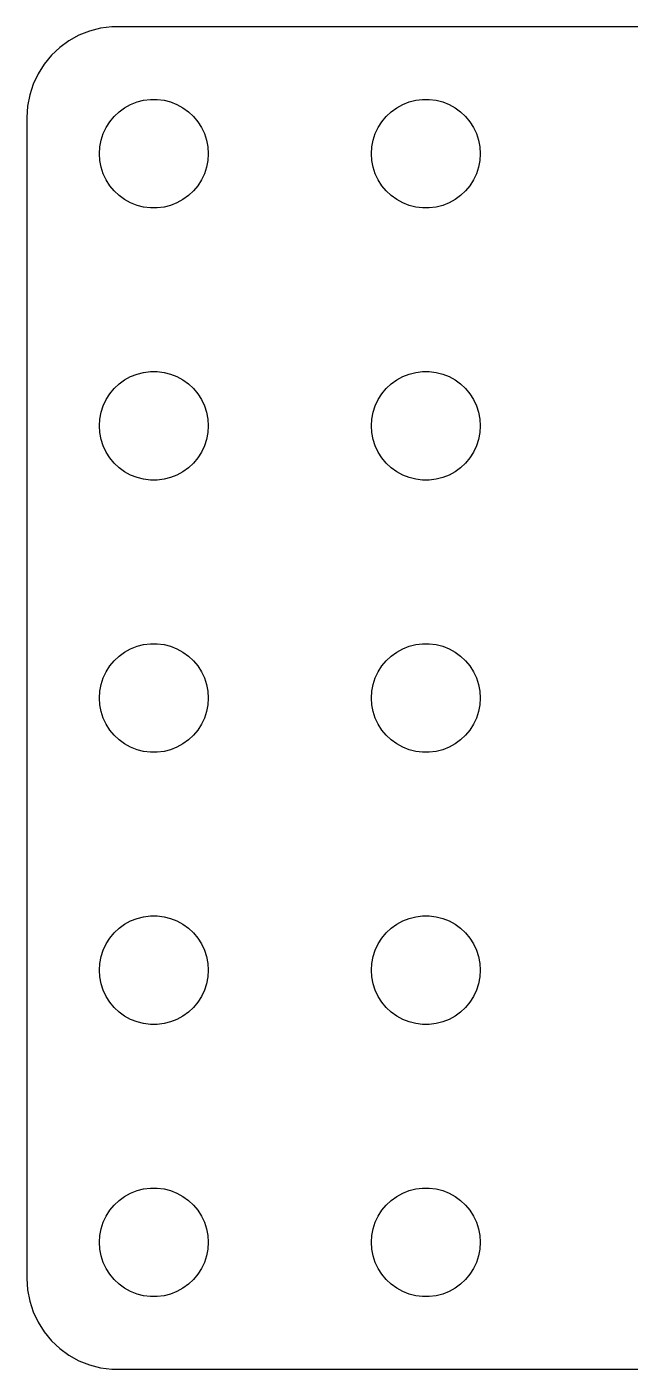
# Model space of a CAD drawing. Header units: metres. Extents: x -18 to 18, y 150 to 270.
# Drawn here: x -18.5 to -1.87, y 149.5 to 186.5 of the extents above; entities that cross this region are included whole.
import ezdxf

# ---------------------------------------------------------------- set-up
doc = ezdxf.new("R2010")
doc.units = ezdxf.units.M

msp = doc.modelspace()

# ---------------------------------------------------------------- linework, layer by layer
for p, q in [((-16.4684, 186.456), (-16.7725, 186.378)), ((-16.157, 186.495), (-16.4684, 186.456)), ((16.157, 186.495), (-16.157, 186.495)), ((-17.3396, 186.111), (-17.5936, 185.926)), ((-17.0644, 186.262), (-17.3396, 186.111)), ((-16.7725, 186.378), (-17.0644, 186.262)), ((-17.8224, 185.711), (-18.0225, 185.469)), ((-17.5936, 185.926), (-17.8224, 185.711)), ((-18.0225, 185.469), (-18.1908, 185.204)), ((-18.1908, 185.204), (-18.3244, 184.92)), ((-18.4214, 184.622), (-18.4803, 184.313)), ((-18.3244, 184.92), (-18.4214, 184.622)), ((-18.4803, 184.313), (-18.5, 184)), ((-15.9561, 184.156), (-15.8037, 184.266)), ((-15.8037, 184.266), (-15.6387, 184.357)), ((-15.6387, 184.357), (-15.4635, 184.427)), ((-15.4635, 184.427), (-15.2811, 184.473)), ((-15.2811, 184.473), (-15.0942, 184.497)), ((-15.0942, 184.497), (-14.9058, 184.497)), ((-14.9058, 184.497), (-14.7189, 184.473)), ((-14.7189, 184.473), (-14.5365, 184.427)), ((-14.5365, 184.427), (-14.3613, 184.357)), ((-14.3613, 184.357), (-14.1963, 184.266)), ((-14.1963, 184.266), (-14.0439, 184.156)), ((-8.45613, 184.156), (-8.30373, 184.266)), ((-8.30373, 184.266), (-8.13866, 184.357)), ((-8.13866, 184.357), (-7.96352, 184.427)), ((-7.96352, 184.427), (-7.78107, 184.473)), ((-7.78107, 184.473), (-7.59418, 184.497)), ((-7.59418, 184.497), (-7.40581, 184.497)), ((-7.40581, 184.497), (-7.21892, 184.473)), ((-7.21892, 184.473), (-7.03647, 184.427)), ((-7.03647, 184.427), (-6.86133, 184.357)), ((-6.86133, 184.357), (-6.69626, 184.266)), ((-6.69626, 184.266), (-6.54385, 184.156)), ((-18.5, 184), (-18.5, 152)), ((-16.3145, 183.723), (-16.2135, 183.882)), ((-16.2135, 183.882), (-16.0934, 184.027)), ((-16.0934, 184.027), (-15.9561, 184.156)), ((-14.0439, 184.156), (-13.9065, 184.027)), ((-13.9065, 184.027), (-13.7865, 183.882)), ((-13.7865, 183.882), (-13.6855, 183.723)), ((-8.81445, 183.723), (-8.71352, 183.882)), ((-8.71352, 183.882), (-8.59344, 184.027)), ((-8.59344, 184.027), (-8.45613, 184.156)), ((-6.54385, 184.156), (-6.40654, 184.027)), ((-6.40654, 184.027), (-6.28647, 183.882)), ((-6.28647, 183.882), (-6.18553, 183.723)), ((-16.4529, 183.373), (-16.3947, 183.552)), ((-16.3947, 183.552), (-16.3145, 183.723)), ((-13.6855, 183.723), (-13.6053, 183.552)), ((-13.6053, 183.552), (-13.5471, 183.373)), ((-8.95287, 183.373), (-8.89465, 183.552)), ((-8.89465, 183.552), (-8.81445, 183.723)), ((-6.18553, 183.723), (-6.10533, 183.552)), ((-6.10533, 183.552), (-6.04712, 183.373)), ((-16.5, 183), (-16.4882, 183.188)), ((-16.4882, 183.188), (-16.4529, 183.373)), ((-13.5471, 183.373), (-13.5118, 183.188)), ((-13.5118, 183.188), (-13.5, 183)), ((-9, 183), (-8.98816, 183.188)), ((-8.98816, 183.188), (-8.95287, 183.373)), ((-6.04712, 183.373), (-6.01183, 183.188)), ((-6.01183, 183.188), (-6, 183)), ((-16.4882, 182.812), (-16.5, 183)), ((-16.4529, 182.627), (-16.4882, 182.812)), ((-13.5118, 182.812), (-13.5471, 182.627)), ((-13.5, 183), (-13.5118, 182.812)), ((-8.98816, 182.812), (-9, 183)), ((-8.95287, 182.627), (-8.98816, 182.812)), ((-6.01183, 182.812), (-6.04712, 182.627)), ((-6, 183), (-6.01183, 182.812)), ((-16.3947, 182.448), (-16.4529, 182.627)), ((-16.3145, 182.277), (-16.3947, 182.448)), ((-13.6053, 182.448), (-13.6855, 182.277)), ((-13.5471, 182.627), (-13.6053, 182.448)), ((-8.89465, 182.448), (-8.95287, 182.627)), ((-8.81445, 182.277), (-8.89465, 182.448)), ((-6.10533, 182.448), (-6.18553, 182.277)), ((-6.04712, 182.627), (-6.10533, 182.448)), ((-16.2135, 182.118), (-16.3145, 182.277)), ((-16.0934, 181.973), (-16.2135, 182.118)), ((-13.7865, 182.118), (-13.9065, 181.973)), ((-13.6855, 182.277), (-13.7865, 182.118)), ((-8.71352, 182.118), (-8.81445, 182.277)), ((-8.59344, 181.973), (-8.71352, 182.118)), ((-6.28647, 182.118), (-6.40654, 181.973)), ((-6.18553, 182.277), (-6.28647, 182.118)), ((-15.9561, 181.844), (-16.0934, 181.973)), ((-15.8037, 181.734), (-15.9561, 181.844)), ((-15.6387, 181.643), (-15.8037, 181.734)), ((-15.4635, 181.573), (-15.6387, 181.643)), ((-14.3613, 181.643), (-14.5365, 181.573)), ((-14.1963, 181.734), (-14.3613, 181.643)), ((-14.0439, 181.844), (-14.1963, 181.734)), ((-13.9065, 181.973), (-14.0439, 181.844)), ((-8.45613, 181.844), (-8.59344, 181.973)), ((-8.30373, 181.734), (-8.45613, 181.844)), ((-8.13866, 181.643), (-8.30373, 181.734)), ((-7.96352, 181.573), (-8.13866, 181.643)), ((-6.86133, 181.643), (-7.03647, 181.573)), ((-6.69626, 181.734), (-6.86133, 181.643)), ((-6.54385, 181.844), (-6.69626, 181.734)), ((-6.40654, 181.973), (-6.54385, 181.844)), ((-15.2811, 181.527), (-15.4635, 181.573)), ((-15.0942, 181.503), (-15.2811, 181.527)), ((-14.9058, 181.503), (-15.0942, 181.503)), ((-14.7189, 181.527), (-14.9058, 181.503)), ((-14.5365, 181.573), (-14.7189, 181.527)), ((-7.78107, 181.527), (-7.96352, 181.573)), ((-7.59418, 181.503), (-7.78107, 181.527)), ((-7.40581, 181.503), (-7.59418, 181.503)), ((-7.21892, 181.527), (-7.40581, 181.503)), ((-7.03647, 181.573), (-7.21892, 181.527)), ((-15.8037, 176.766), (-15.6387, 176.857)), ((-15.6387, 176.857), (-15.4635, 176.927)), ((-15.4635, 176.927), (-15.2811, 176.973)), ((-15.2811, 176.973), (-15.0942, 176.997)), ((-15.0942, 176.997), (-14.9058, 176.997)), ((-14.9058, 176.997), (-14.7189, 176.973)), ((-14.7189, 176.973), (-14.5365, 176.927)), ((-14.5365, 176.927), (-14.3613, 176.857)), ((-14.3613, 176.857), (-14.1963, 176.766)), ((-8.30373, 176.766), (-8.13866, 176.857)), ((-8.13866, 176.857), (-7.96352, 176.927)), ((-7.96352, 176.927), (-7.78107, 176.973)), ((-7.78107, 176.973), (-7.59418, 176.997)), ((-7.59418, 176.997), (-7.40581, 176.997)), ((-7.40581, 176.997), (-7.21892, 176.973)), ((-7.21892, 176.973), (-7.03647, 176.927)), ((-7.03647, 176.927), (-6.86133, 176.857)), ((-6.86133, 176.857), (-6.69626, 176.766)), ((-16.2135, 176.382), (-16.0934, 176.527)), ((-16.0934, 176.527), (-15.9561, 176.656)), ((-15.9561, 176.656), (-15.8037, 176.766)), ((-14.1963, 176.766), (-14.0439, 176.656)), ((-14.0439, 176.656), (-13.9065, 176.527)), ((-13.9065, 176.527), (-13.7865, 176.382)), ((-8.71352, 176.382), (-8.59344, 176.527)), ((-8.59344, 176.527), (-8.45613, 176.656)), ((-8.45613, 176.656), (-8.30373, 176.766)), ((-6.69626, 176.766), (-6.54385, 176.656)), ((-6.54385, 176.656), (-6.40654, 176.527)), ((-6.40654, 176.527), (-6.28647, 176.382)), ((-16.3947, 176.052), (-16.3145, 176.223)), ((-16.3145, 176.223), (-16.2135, 176.382)), ((-13.7865, 176.382), (-13.6855, 176.223)), ((-13.6855, 176.223), (-13.6053, 176.052)), ((-8.89465, 176.052), (-8.81445, 176.223)), ((-8.81445, 176.223), (-8.71352, 176.382)), ((-6.28647, 176.382), (-6.18553, 176.223)), ((-6.18553, 176.223), (-6.10533, 176.052)), ((-16.4882, 175.688), (-16.4529, 175.873)), ((-16.4529, 175.873), (-16.3947, 176.052)), ((-13.6053, 176.052), (-13.5471, 175.873)), ((-13.5471, 175.873), (-13.5118, 175.688)), ((-8.98816, 175.688), (-8.95287, 175.873)), ((-8.95287, 175.873), (-8.89465, 176.052)), ((-6.10533, 176.052), (-6.04712, 175.873)), ((-6.04712, 175.873), (-6.01183, 175.688)), ((-16.5, 175.5), (-16.4882, 175.688)), ((-16.4882, 175.312), (-16.5, 175.5)), ((-13.5118, 175.688), (-13.5, 175.5)), ((-13.5, 175.5), (-13.5118, 175.312)), ((-9, 175.5), (-8.98816, 175.688)), ((-8.98816, 175.312), (-9, 175.5)), ((-6.01183, 175.688), (-6, 175.5)), ((-6, 175.5), (-6.01183, 175.312)), ((-16.4529, 175.127), (-16.4882, 175.312)), ((-16.3947, 174.948), (-16.4529, 175.127)), ((-13.5471, 175.127), (-13.6053, 174.948)), ((-13.5118, 175.312), (-13.5471, 175.127)), ((-8.95287, 175.127), (-8.98816, 175.312)), ((-8.89465, 174.948), (-8.95287, 175.127)), ((-6.04712, 175.127), (-6.10533, 174.948)), ((-6.01183, 175.312), (-6.04712, 175.127)), ((-16.3145, 174.777), (-16.3947, 174.948)), ((-16.2135, 174.618), (-16.3145, 174.777)), ((-16.0934, 174.473), (-16.2135, 174.618)), ((-13.7865, 174.618), (-13.9065, 174.473)), ((-13.6855, 174.777), (-13.7865, 174.618)), ((-13.6053, 174.948), (-13.6855, 174.777)), ((-8.81445, 174.777), (-8.89465, 174.948)), ((-8.71352, 174.618), (-8.81445, 174.777)), ((-8.59344, 174.473), (-8.71352, 174.618)), ((-6.28647, 174.618), (-6.40654, 174.473)), ((-6.18553, 174.777), (-6.28647, 174.618)), ((-6.10533, 174.948), (-6.18553, 174.777)), ((-15.9561, 174.344), (-16.0934, 174.473)), ((-15.8037, 174.234), (-15.9561, 174.344)), ((-15.6387, 174.143), (-15.8037, 174.234)), ((-14.1963, 174.234), (-14.3613, 174.143)), ((-14.0439, 174.344), (-14.1963, 174.234)), ((-13.9065, 174.473), (-14.0439, 174.344)), ((-8.45613, 174.344), (-8.59344, 174.473)), ((-8.30373, 174.234), (-8.45613, 174.344)), ((-8.13866, 174.143), (-8.30373, 174.234)), ((-6.69626, 174.234), (-6.86133, 174.143)), ((-6.54385, 174.344), (-6.69626, 174.234)), ((-6.40654, 174.473), (-6.54385, 174.344)), ((-15.4635, 174.073), (-15.6387, 174.143)), ((-15.2811, 174.027), (-15.4635, 174.073)), ((-15.0942, 174.003), (-15.2811, 174.027)), ((-14.9058, 174.003), (-15.0942, 174.003)), ((-14.7189, 174.027), (-14.9058, 174.003)), ((-14.5365, 174.073), (-14.7189, 174.027)), ((-14.3613, 174.143), (-14.5365, 174.073)), ((-7.96352, 174.073), (-8.13866, 174.143)), ((-7.78107, 174.027), (-7.96352, 174.073)), ((-7.59418, 174.003), (-7.78107, 174.027)), ((-7.40581, 174.003), (-7.59418, 174.003)), ((-7.21892, 174.027), (-7.40581, 174.003)), ((-7.03647, 174.073), (-7.21892, 174.027)), ((-6.86133, 174.143), (-7.03647, 174.073)), ((-15.6387, 169.357), (-15.4635, 169.427)), ((-15.4635, 169.427), (-15.2811, 169.473)), ((-15.2811, 169.473), (-15.0942, 169.497)), ((-15.0942, 169.497), (-14.9058, 169.497)), ((-14.9058, 169.497), (-14.7189, 169.473)), ((-14.7189, 169.473), (-14.5365, 169.427)), ((-14.5365, 169.427), (-14.3613, 169.357)), ((-8.13866, 169.357), (-7.96352, 169.427)), ((-7.96352, 169.427), (-7.78107, 169.473)), ((-7.78107, 169.473), (-7.59418, 169.497)), ((-7.59418, 169.497), (-7.40581, 169.497)), ((-7.40581, 169.497), (-7.21892, 169.473)), ((-7.21892, 169.473), (-7.03647, 169.427)), ((-7.03647, 169.427), (-6.86133, 169.357)), ((-16.0934, 169.027), (-15.9561, 169.156)), ((-15.9561, 169.156), (-15.8037, 169.266)), ((-15.8037, 169.266), (-15.6387, 169.357)), ((-14.3613, 169.357), (-14.1963, 169.266)), ((-14.1963, 169.266), (-14.0439, 169.156)), ((-14.0439, 169.156), (-13.9065, 169.027)), ((-8.59344, 169.027), (-8.45613, 169.156)), ((-8.45613, 169.156), (-8.30373, 169.266)), ((-8.30373, 169.266), (-8.13866, 169.357)), ((-6.86133, 169.357), (-6.69626, 169.266)), ((-6.69626, 169.266), (-6.54385, 169.156)), ((-6.54385, 169.156), (-6.40654, 169.027)), ((-16.3947, 168.552), (-16.3145, 168.723)), ((-16.3145, 168.723), (-16.2135, 168.882)), ((-16.2135, 168.882), (-16.0934, 169.027)), ((-13.9065, 169.027), (-13.7865, 168.882)), ((-13.7865, 168.882), (-13.6855, 168.723)), ((-13.6855, 168.723), (-13.6053, 168.552)), ((-8.89465, 168.552), (-8.81445, 168.723)), ((-8.81445, 168.723), (-8.71352, 168.882)), ((-8.71352, 168.882), (-8.59344, 169.027)), ((-6.40654, 169.027), (-6.28647, 168.882)), ((-6.28647, 168.882), (-6.18553, 168.723)), ((-6.18553, 168.723), (-6.10533, 168.552)), ((-16.4882, 168.188), (-16.4529, 168.373)), ((-16.4529, 168.373), (-16.3947, 168.552)), ((-13.6053, 168.552), (-13.5471, 168.373)), ((-13.5471, 168.373), (-13.5118, 168.188)), ((-8.98816, 168.188), (-8.95287, 168.373)), ((-8.95287, 168.373), (-8.89465, 168.552)), ((-6.10533, 168.552), (-6.04712, 168.373)), ((-6.04712, 168.373), (-6.01183, 168.188)), ((-16.5, 168), (-16.4882, 168.188)), ((-16.4882, 167.812), (-16.5, 168)), ((-13.5118, 168.188), (-13.5, 168)), ((-13.5, 168), (-13.5118, 167.812)), ((-9, 168), (-8.98816, 168.188)), ((-8.98816, 167.812), (-9, 168)), ((-6.01183, 168.188), (-6, 168)), ((-6, 168), (-6.01183, 167.812)), ((-16.4529, 167.627), (-16.4882, 167.812)), ((-16.3947, 167.448), (-16.4529, 167.627)), ((-13.5471, 167.627), (-13.6053, 167.448)), ((-13.5118, 167.812), (-13.5471, 167.627)), ((-8.95287, 167.627), (-8.98816, 167.812)), ((-8.89465, 167.448), (-8.95287, 167.627)), ((-6.04712, 167.627), (-6.10533, 167.448)), ((-6.01183, 167.812), (-6.04712, 167.627)), ((-16.3145, 167.277), (-16.3947, 167.448)), ((-16.2135, 167.118), (-16.3145, 167.277)), ((-13.6855, 167.277), (-13.7865, 167.118)), ((-13.6053, 167.448), (-13.6855, 167.277)), ((-8.81445, 167.277), (-8.89465, 167.448)), ((-8.71352, 167.118), (-8.81445, 167.277)), ((-6.18553, 167.277), (-6.28647, 167.118)), ((-6.10533, 167.448), (-6.18553, 167.277)), ((-16.0934, 166.973), (-16.2135, 167.118)), ((-15.9561, 166.844), (-16.0934, 166.973)), ((-15.8037, 166.734), (-15.9561, 166.844)), ((-14.0439, 166.844), (-14.1963, 166.734)), ((-13.9065, 166.973), (-14.0439, 166.844)), ((-13.7865, 167.118), (-13.9065, 166.973)), ((-8.59344, 166.973), (-8.71352, 167.118)), ((-8.45613, 166.844), (-8.59344, 166.973)), ((-8.30373, 166.734), (-8.45613, 166.844)), ((-6.54385, 166.844), (-6.69626, 166.734)), ((-6.40654, 166.973), (-6.54385, 166.844)), ((-6.28647, 167.118), (-6.40654, 166.973)), ((-15.6387, 166.643), (-15.8037, 166.734)), ((-15.4635, 166.573), (-15.6387, 166.643)), ((-15.2811, 166.527), (-15.4635, 166.573)), ((-15.0942, 166.503), (-15.2811, 166.527)), ((-14.9058, 166.503), (-15.0942, 166.503)), ((-14.7189, 166.527), (-14.9058, 166.503)), ((-14.5365, 166.573), (-14.7189, 166.527)), ((-14.3613, 166.643), (-14.5365, 166.573)), ((-14.1963, 166.734), (-14.3613, 166.643)), ((-8.13866, 166.643), (-8.30373, 166.734)), ((-7.96352, 166.573), (-8.13866, 166.643)), ((-7.78107, 166.527), (-7.96352, 166.573)), ((-7.59418, 166.503), (-7.78107, 166.527)), ((-7.40581, 166.503), (-7.59418, 166.503)), ((-7.21892, 166.527), (-7.40581, 166.503)), ((-7.03647, 166.573), (-7.21892, 166.527)), ((-6.86133, 166.643), (-7.03647, 166.573)), ((-6.69626, 166.734), (-6.86133, 166.643)), ((-16.0934, 161.527), (-15.9561, 161.656)), ((-15.9561, 161.656), (-15.8037, 161.766)), ((-15.8037, 161.766), (-15.6387, 161.857)), ((-15.6387, 161.857), (-15.4635, 161.927)), ((-15.4635, 161.927), (-15.2811, 161.973)), ((-15.2811, 161.973), (-15.0942, 161.997)), ((-15.0942, 161.997), (-14.9058, 161.997)), ((-14.9058, 161.997), (-14.7189, 161.973)), ((-14.7189, 161.973), (-14.5365, 161.927)), ((-14.5365, 161.927), (-14.3613, 161.857)), ((-14.3613, 161.857), (-14.1963, 161.766)), ((-14.1963, 161.766), (-14.0439, 161.656)), ((-14.0439, 161.656), (-13.9065, 161.527)), ((-8.59344, 161.527), (-8.45613, 161.656)), ((-8.45613, 161.656), (-8.30373, 161.766)), ((-8.30373, 161.766), (-8.13866, 161.857)), ((-8.13866, 161.857), (-7.96352, 161.927)), ((-7.96352, 161.927), (-7.78107, 161.973)), ((-7.78107, 161.973), (-7.59418, 161.997)), ((-7.59418, 161.997), (-7.40581, 161.997)), ((-7.40581, 161.997), (-7.21892, 161.973)), ((-7.21892, 161.973), (-7.03647, 161.927)), ((-7.03647, 161.927), (-6.86133, 161.857)), ((-6.86133, 161.857), (-6.69626, 161.766)), ((-6.69626, 161.766), (-6.54385, 161.656)), ((-6.54385, 161.656), (-6.40654, 161.527)), ((-16.3145, 161.223), (-16.2135, 161.382)), ((-16.2135, 161.382), (-16.0934, 161.527)), ((-13.9065, 161.527), (-13.7865, 161.382)), ((-13.7865, 161.382), (-13.6855, 161.223)), ((-8.81445, 161.223), (-8.71352, 161.382)), ((-8.71352, 161.382), (-8.59344, 161.527)), ((-6.40654, 161.527), (-6.28647, 161.382)), ((-6.28647, 161.382), (-6.18553, 161.223)), ((-16.4529, 160.873), (-16.3947, 161.052)), ((-16.3947, 161.052), (-16.3145, 161.223)), ((-13.6855, 161.223), (-13.6053, 161.052)), ((-13.6053, 161.052), (-13.5471, 160.873)), ((-8.95287, 160.873), (-8.89465, 161.052)), ((-8.89465, 161.052), (-8.81445, 161.223)), ((-6.18553, 161.223), (-6.10533, 161.052)), ((-6.10533, 161.052), (-6.04712, 160.873)), ((-16.5, 160.5), (-16.4882, 160.688)), ((-16.4882, 160.688), (-16.4529, 160.873)), ((-13.5471, 160.873), (-13.5118, 160.688)), ((-13.5118, 160.688), (-13.5, 160.5)), ((-9, 160.5), (-8.98816, 160.688)), ((-8.98816, 160.688), (-8.95287, 160.873)), ((-6.04712, 160.873), (-6.01183, 160.688)), ((-6.01183, 160.688), (-6, 160.5)), ((-16.4882, 160.312), (-16.5, 160.5)), ((-16.4529, 160.127), (-16.4882, 160.312)), ((-13.5118, 160.312), (-13.5471, 160.127)), ((-13.5, 160.5), (-13.5118, 160.312)), ((-8.98816, 160.312), (-9, 160.5)), ((-8.95287, 160.127), (-8.98816, 160.312)), ((-6.01183, 160.312), (-6.04712, 160.127)), ((-6, 160.5), (-6.01183, 160.312)), ((-16.3947, 159.948), (-16.4529, 160.127)), ((-16.3145, 159.777), (-16.3947, 159.948)), ((-13.6053, 159.948), (-13.6855, 159.777)), ((-13.5471, 160.127), (-13.6053, 159.948)), ((-8.89465, 159.948), (-8.95287, 160.127)), ((-8.81445, 159.777), (-8.89465, 159.948)), ((-6.10533, 159.948), (-6.18553, 159.777)), ((-6.04712, 160.127), (-6.10533, 159.948)), ((-16.2135, 159.618), (-16.3145, 159.777)), ((-16.0934, 159.473), (-16.2135, 159.618)), ((-15.9561, 159.344), (-16.0934, 159.473)), ((-13.9065, 159.473), (-14.0439, 159.344)), ((-13.7865, 159.618), (-13.9065, 159.473)), ((-13.6855, 159.777), (-13.7865, 159.618)), ((-8.71352, 159.618), (-8.81445, 159.777)), ((-8.59344, 159.473), (-8.71352, 159.618)), ((-8.45613, 159.344), (-8.59344, 159.473)), ((-6.40654, 159.473), (-6.54385, 159.344)), ((-6.28647, 159.618), (-6.40654, 159.473)), ((-6.18553, 159.777), (-6.28647, 159.618)), ((-15.8037, 159.234), (-15.9561, 159.344)), ((-15.6387, 159.143), (-15.8037, 159.234)), ((-15.4635, 159.073), (-15.6387, 159.143)), ((-15.2811, 159.027), (-15.4635, 159.073)), ((-14.5365, 159.073), (-14.7189, 159.027)), ((-14.3613, 159.143), (-14.5365, 159.073)), ((-14.1963, 159.234), (-14.3613, 159.143)), ((-14.0439, 159.344), (-14.1963, 159.234)), ((-8.30373, 159.234), (-8.45613, 159.344)), ((-8.13866, 159.143), (-8.30373, 159.234)), ((-7.96352, 159.073), (-8.13866, 159.143)), ((-7.78107, 159.027), (-7.96352, 159.073)), ((-7.03647, 159.073), (-7.21892, 159.027)), ((-6.86133, 159.143), (-7.03647, 159.073)), ((-6.69626, 159.234), (-6.86133, 159.143)), ((-6.54385, 159.344), (-6.69626, 159.234)), ((-15.0942, 159.003), (-15.2811, 159.027)), ((-14.9058, 159.003), (-15.0942, 159.003)), ((-14.7189, 159.027), (-14.9058, 159.003)), ((-7.59418, 159.003), (-7.78107, 159.027)), ((-7.40581, 159.003), (-7.59418, 159.003)), ((-7.21892, 159.027), (-7.40581, 159.003)), ((-15.9561, 154.156), (-15.8037, 154.266)), ((-15.8037, 154.266), (-15.6387, 154.357)), ((-15.6387, 154.357), (-15.4635, 154.427)), ((-15.4635, 154.427), (-15.2811, 154.473)), ((-15.2811, 154.473), (-15.0942, 154.497)), ((-15.0942, 154.497), (-14.9058, 154.497)), ((-14.9058, 154.497), (-14.7189, 154.473)), ((-14.7189, 154.473), (-14.5365, 154.427)), ((-14.5365, 154.427), (-14.3613, 154.357)), ((-14.3613, 154.357), (-14.1963, 154.266)), ((-14.1963, 154.266), (-14.0439, 154.156)), ((-8.45613, 154.156), (-8.30373, 154.266)), ((-8.30373, 154.266), (-8.13866, 154.357)), ((-8.13866, 154.357), (-7.96352, 154.427)), ((-7.96352, 154.427), (-7.78107, 154.473)), ((-7.78107, 154.473), (-7.59418, 154.497)), ((-7.59418, 154.497), (-7.40581, 154.497)), ((-7.40581, 154.497), (-7.21892, 154.473)), ((-7.21892, 154.473), (-7.03647, 154.427)), ((-7.03647, 154.427), (-6.86133, 154.357)), ((-6.86133, 154.357), (-6.69626, 154.266)), ((-6.69626, 154.266), (-6.54385, 154.156)), ((-16.3145, 153.723), (-16.2135, 153.882)), ((-16.2135, 153.882), (-16.0934, 154.027)), ((-16.0934, 154.027), (-15.9561, 154.156)), ((-14.0439, 154.156), (-13.9065, 154.027)), ((-13.9065, 154.027), (-13.7865, 153.882)), ((-13.7865, 153.882), (-13.6855, 153.723)), ((-8.81445, 153.723), (-8.71352, 153.882)), ((-8.71352, 153.882), (-8.59344, 154.027)), ((-8.59344, 154.027), (-8.45613, 154.156)), ((-6.54385, 154.156), (-6.40654, 154.027)), ((-6.40654, 154.027), (-6.28647, 153.882)), ((-6.28647, 153.882), (-6.18553, 153.723)), ((-16.4529, 153.373), (-16.3947, 153.552)), ((-16.3947, 153.552), (-16.3145, 153.723)), ((-13.6855, 153.723), (-13.6053, 153.552)), ((-13.6053, 153.552), (-13.5471, 153.373)), ((-8.95287, 153.373), (-8.89465, 153.552)), ((-8.89465, 153.552), (-8.81445, 153.723)), ((-6.18553, 153.723), (-6.10533, 153.552)), ((-6.10533, 153.552), (-6.04712, 153.373)), ((-16.5, 153), (-16.4882, 153.188)), ((-16.4882, 153.188), (-16.4529, 153.373)), ((-13.5471, 153.373), (-13.5118, 153.188)), ((-13.5118, 153.188), (-13.5, 153)), ((-9, 153), (-8.98816, 153.188)), ((-8.98816, 153.188), (-8.95287, 153.373)), ((-6.04712, 153.373), (-6.01183, 153.188)), ((-6.01183, 153.188), (-6, 153)), ((-16.4882, 152.812), (-16.5, 153)), ((-16.4529, 152.627), (-16.4882, 152.812)), ((-13.5118, 152.812), (-13.5471, 152.627)), ((-13.5, 153), (-13.5118, 152.812)), ((-8.98816, 152.812), (-9, 153)), ((-8.95287, 152.627), (-8.98816, 152.812)), ((-6.01183, 152.812), (-6.04712, 152.627)), ((-6, 153), (-6.01183, 152.812)), ((-16.3947, 152.448), (-16.4529, 152.627)), ((-16.3145, 152.277), (-16.3947, 152.448)), ((-13.6053, 152.448), (-13.6855, 152.277)), ((-13.5471, 152.627), (-13.6053, 152.448)), ((-8.89465, 152.448), (-8.95287, 152.627)), ((-8.81445, 152.277), (-8.89465, 152.448)), ((-6.10533, 152.448), (-6.18553, 152.277)), ((-6.04712, 152.627), (-6.10533, 152.448)), ((-16.2135, 152.118), (-16.3145, 152.277)), ((-16.0934, 151.973), (-16.2135, 152.118)), ((-13.7865, 152.118), (-13.9065, 151.973)), ((-13.6855, 152.277), (-13.7865, 152.118)), ((-8.71352, 152.118), (-8.81445, 152.277)), ((-8.59344, 151.973), (-8.71352, 152.118)), ((-6.28647, 152.118), (-6.40654, 151.973)), ((-6.18553, 152.277), (-6.28647, 152.118)), ((-18.5, 152), (-18.4803, 151.687)), ((-18.4803, 151.687), (-18.4214, 151.378)), ((-15.9561, 151.844), (-16.0934, 151.973)), ((-15.8037, 151.734), (-15.9561, 151.844)), ((-15.6387, 151.643), (-15.8037, 151.734)), ((-14.1963, 151.734), (-14.3613, 151.643)), ((-14.0439, 151.844), (-14.1963, 151.734)), ((-13.9065, 151.973), (-14.0439, 151.844)), ((-8.45613, 151.844), (-8.59344, 151.973)), ((-8.30373, 151.734), (-8.45613, 151.844)), ((-8.13866, 151.643), (-8.30373, 151.734)), ((-6.69626, 151.734), (-6.86133, 151.643)), ((-6.54385, 151.844), (-6.69626, 151.734)), ((-6.40654, 151.973), (-6.54385, 151.844)), ((-18.4214, 151.378), (-18.3244, 151.08)), ((-15.4635, 151.573), (-15.6387, 151.643)), ((-15.2811, 151.527), (-15.4635, 151.573)), ((-15.0942, 151.503), (-15.2811, 151.527)), ((-14.9058, 151.503), (-15.0942, 151.503)), ((-14.7189, 151.527), (-14.9058, 151.503)), ((-14.5365, 151.573), (-14.7189, 151.527)), ((-14.3613, 151.643), (-14.5365, 151.573)), ((-7.96352, 151.573), (-8.13866, 151.643)), ((-7.78107, 151.527), (-7.96352, 151.573)), ((-7.59418, 151.503), (-7.78107, 151.527)), ((-7.40581, 151.503), (-7.59418, 151.503)), ((-7.21892, 151.527), (-7.40581, 151.503)), ((-7.03647, 151.573), (-7.21892, 151.527)), ((-6.86133, 151.643), (-7.03647, 151.573)), ((-18.3244, 151.08), (-18.1908, 150.796)), ((-18.1908, 150.796), (-18.0225, 150.531)), ((-18.0225, 150.531), (-17.8224, 150.289)), ((-17.8224, 150.289), (-17.5936, 150.074)), ((-17.5936, 150.074), (-17.3396, 149.889)), ((-17.3396, 149.889), (-17.0644, 149.738)), ((-17.0644, 149.738), (-16.7725, 149.622)), ((-16.7725, 149.622), (-16.4684, 149.544)), ((-16.4684, 149.544), (-16.157, 149.505)), ((-16.157, 149.505), (16.157, 149.505))]:
    msp.add_line(p, q)

doc.saveas('drawing.dxf')
